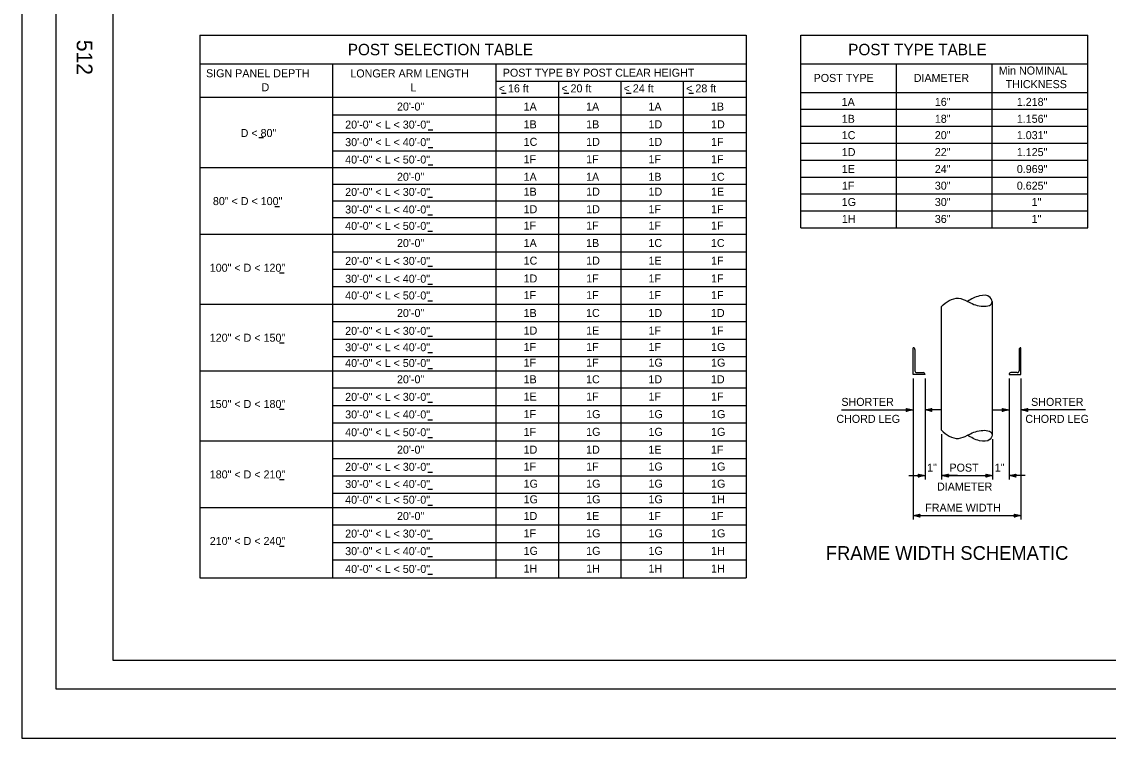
# Model space of a CAD drawing. Extents: x -893 to 867, y -474 to 712.
# Drawn here: x -893 to 57, y -474 to 153 of the extents above; entities that cross this region are included whole.
import ezdxf

# ---------------------------------------------------------------- set-up
doc = ezdxf.new("R2010")
doc.units = 0
for name, color, linetype in [('60 Nongeo Data', 7, 'Continuous'), ('border_PLOTTING-ELEMENTS', 7, 'Continuous'), ('border_rw_22x34_Cut_Lines', 7, 'Continuous'), ('border_SHEET', 7, 'Continuous'), ('border_WITHIN-BORDER-anno', 7, 'Continuous'), ('str_Dimensions-A', 7, 'Continuous'), ('str_Misc-Steel-D', 7, 'Continuous'), ('str_Misc-Steel-E', 7, 'Continuous'), ('str_Text-A', 7, 'Continuous'), ('tcd_SIGN-QTY-TABLE', 7, 'Continuous')]:
    doc.layers.add(name, color=color, linetype=linetype)

# ---------------------------------------------------------------- blocks, each defined once
blk = doc.blocks.new('AHT')
at = {"layer": '60 Nongeo Data'}
blk.add_lwpolyline([(-5.9055, 1.3189), (0, 0), (-5.9059, -1.3094), (-5.6957, -0.9602), (-1.3693, -0.0035), (-5.6968, 0.9693), (-5.4886, 0.6205), (-2.7193, 0.002), (-5.4858, -0.6114), (-5.2756, -0.2622), (-4.0791, 0.0031), (-5.2799, 0.2713), (-5.1181, 0), (-5.9059, -1.3094), (-5.1181, 0)], close=True, dxfattribs=at)

msp = doc.modelspace()

# ---------------------------------------------------------------- linework, layer by layer
at = {"layer": 'border_PLOTTING-ELEMENTS'}
for points in [[(-893.45, -474.04), (866.55, -474.04), (866.55, 711.96), (-893.45, 711.96)], [(-863.45, 668.96), (836.55, 668.96), (836.55, -431.04), (-863.45, -431.04)]]:
    msp.add_lwpolyline(points, close=True, dxfattribs=at)
at = {"layer": 'border_rw_22x34_Cut_Lines'}
msp.add_lwpolyline([(-863.45, 668.96), (836.55, 668.96), (836.55, -431.04), (-863.45, -431.04)], close=True, dxfattribs=at)
at = {"layer": 'border_SHEET'}
for p, q in [((-813.45, -406.04), (-813.45, 643.96)), ((811.55, -406.04), (-813.45, -406.04))]:
    msp.add_line(p, q, dxfattribs=at)
at = {"layer": 'str_Dimensions-A'}
for p, q in [((-113.89, -159.1), (-113.89, -190.13)), ((-113.89, -159.1), (-113.89, -282.69)), ((-103.49, -159.1), (-103.49, -190.13)), ((-29.94, -159.1), (-29.94, -190.13)), ((-19.54, -159.1), (-19.54, -190.13)), ((-19.54, -159.1), (-19.54, -282.69)), ((-176.6, -186.63), (-113.89, -186.63)), ((-89.49, -186.63), (-103.49, -186.63)), ((-43.94, -186.63), (-29.94, -186.63)), ((36.74, -186.63), (-19.54, -186.63)), ((-103.49, -190.13), (-103.49, -247.66)), ((-29.94, -190.13), (-29.94, -247.66)), ((-89.09, -207.74), (-89.09, -247.66)), ((-89.09, -207.74), (-89.09, -247.66)), ((-44.34, -212.19), (-44.34, -247.66)), ((-44.34, -212.19), (-44.34, -247.66)), ((-117.49, -244.16), (-103.49, -244.16)), ((-89.09, -244.16), (-44.34, -244.16)), ((-75.09, -244.16), (-89.09, -244.16)), ((-58.34, -244.16), (-44.34, -244.16)), ((-15.94, -244.16), (-29.94, -244.16)), ((-113.89, -279.19), (-19.54, -279.19))]:
    msp.add_line(p, q, dxfattribs=at)
at = {"layer": 'str_Misc-Steel-D'}
for p, q in [((-113.89, -155.6), (-113.89, -132.19)), ((-19.54, -155.6), (-19.54, -132.19)), ((-112.26, -133.82), (-112.26, -152.35)), ((-21.16, -133.82), (-21.16, -152.35)), ((-103.49, -155.6), (-113.89, -155.6)), ((-110.64, -153.97), (-105.11, -153.97)), ((-29.94, -155.6), (-19.54, -155.6)), ((-22.79, -153.97), (-28.31, -153.97))]:
    msp.add_line(p, q, dxfattribs=at)
for centre, start, end in [((-113.89, -133.82), 0, 90), ((-19.54, -133.82), 90, 180), ((-110.64, -152.35), 180, 270), ((-105.11, -155.6), 0, 90), ((-28.31, -155.6), 90, 180), ((-22.79, -152.35), 270, 0)]:
    msp.add_arc(centre, 1.63, start, end, dxfattribs=at)
at = {"layer": 'str_Misc-Steel-E'}
for p, q in [((-44.34, -208.69), (-44.34, -91.78)), ((-89.09, -204.24), (-89.09, -96.24))]:
    msp.add_line(p, q, dxfattribs=at)
for points in [[(-89.09, -96.24), (-82.32, -90.85), (-74.23, -88.92), (-66.39, -91.62), (-54.45, -95.86), (-44.95, -92.97), (-46.49, -88.28), (-55.86, -86.86), (-66.27, -91.66)], [(-89.09, -204.24), (-82.32, -209.64), (-74.23, -211.57), (-66.39, -208.87), (-54.45, -204.63), (-44.95, -207.52), (-46.49, -212.21), (-55.86, -213.62), (-66.27, -208.82)]]:
    msp.add_spline(points, degree=3, dxfattribs=at)
at = {"layer": 'tcd_SIGN-QTY-TABLE'}
for p, q in [((-737.55, 141.25), (-737.55, -333.59)), ((-737.55, 141.25), (-259.97, 141.25)), ((-259.97, 141.25), (-259.97, -333.59)), ((-212.08, -27.31), (-212.08, 141.25)), ((-212.08, 141.25), (39.03, 141.25)), ((39.03, -27.31), (39.03, 141.25)), ((-737.55, 116.25), (-259.97, 116.25)), ((-621.76, 116.25), (-621.76, -333.59)), ((-478.87, 116.25), (-478.87, -333.59)), ((-212.08, 116.25), (39.03, 116.25)), ((-128.37, -27.31), (-128.37, 116.25)), ((-44.67, -27.31), (-44.67, 116.25)), ((-478.87, 101.15), (-259.97, 101.15)), ((-424.16, 101.15), (-424.16, -333.59)), ((-369.65, 101.15), (-369.65, -333.59)), ((-314.96, 101.15), (-314.96, -333.59)), ((-737.55, 86.94), (-259.97, 86.94)), ((-469.82, 90.22), (-473.94, 90.22)), ((-415.11, 90.22), (-419.22, 90.22)), ((-360.6, 90.22), (-364.72, 90.22)), ((-305.91, 90.22), (-310.02, 90.22)), ((-212.08, 91.25), (39.03, 91.25)), ((-212.08, 76.43), (39.03, 76.43)), ((-621.76, 71.53), (-259.97, 71.53)), ((-533.81, 58.09), (-538.05, 58.09)), ((-212.08, 61.61), (39.03, 61.61)), ((-682.07, 51.43), (-686.21, 51.43)), ((-621.76, 56.18), (-259.97, 56.18)), ((-621.76, 40.05), (-259.97, 40.05)), ((-533.81, 42.74), (-538.05, 42.74)), ((-212.08, 46.79), (39.03, 46.79)), ((-212.08, 31.97), (39.03, 31.97)), ((-737.55, 25.48), (-259.97, 25.48)), ((-533.81, 27.47), (-538.05, 27.47)), ((-621.76, 10.85), (-259.97, 10.85)), ((-212.08, 17.15), (39.03, 17.15)), ((-212.08, 2.33), (39.03, 2.33)), ((-667.97, -8.78), (-672.11, -8.78)), ((-621.76, -3.7), (-259.97, -3.7)), ((-534.11, -0.87), (-538.35, -0.87)), ((-621.76, -18.26), (-259.97, -18.26)), ((-534.11, -16.22), (-538.35, -16.22)), ((-212.08, -12.49), (39.03, -12.49)), ((-212.08, -27.31), (39.03, -27.31)), ((-737.55, -32.81), (-259.97, -32.81)), ((-534.11, -30.57), (-538.35, -30.57)), ((-621.76, -48.19), (-259.97, -48.19)), ((-621.76, -63.47), (-259.97, -63.47)), ((-534.11, -61.23), (-538.35, -61.23)), ((-663.85, -67.06), (-667.98, -67.06)), ((-621.76, -78.75), (-259.97, -78.75)), ((-534.11, -76.85), (-538.35, -76.85)), ((-737.55, -94.03), (-259.97, -94.03)), ((-534.11, -91.47), (-538.35, -91.47)), ((-621.76, -109.41), (-259.97, -109.41)), ((-534.11, -122.45), (-538.35, -122.45)), ((-663.85, -128.28), (-667.98, -128.28)), ((-621.76, -124.69), (-259.97, -124.69)), ((-621.76, -139.97), (-259.97, -139.97)), ((-534.11, -136.79), (-538.35, -136.79)), ((-534.11, -150.59), (-538.35, -150.59)), ((-737.55, -152.37), (-259.97, -152.37)), ((-621.76, -167.42), (-259.97, -167.42)), ((-534.11, -180.21), (-538.35, -180.21)), ((-663.85, -186.29), (-667.98, -186.29)), ((-621.76, -182.7), (-259.97, -182.7)), ((-621.76, -197.98), (-259.97, -197.98)), ((-534.11, -195.57), (-538.35, -195.57)), ((-737.55, -213.68), (-259.97, -213.68)), ((-534.11, -211.16), (-538.35, -211.16)), ((-621.76, -229.06), (-259.97, -229.06)), ((-621.76, -244.34), (-259.97, -244.34)), ((-534.11, -241.45), (-538.35, -241.45)), ((-663.85, -247.93), (-667.98, -247.93)), ((-534.11, -256.44), (-538.35, -256.44)), ((-621.76, -259.63), (-259.97, -259.63)), ((-737.55, -271.95), (-259.97, -271.95)), ((-534.11, -270.24), (-538.35, -270.24)), ((-621.76, -287.33), (-259.97, -287.33)), ((-621.76, -302.61), (-259.97, -302.61)), ((-534.11, -299.86), (-538.35, -299.86)), ((-663.85, -306.2), (-667.98, -306.2)), ((-621.76, -317.89), (-259.97, -317.89)), ((-534.11, -315.22), (-538.35, -315.22)), ((-534.11, -330.81), (-538.35, -330.81)), ((-737.55, -333.59), (-259.97, -333.59))]:
    msp.add_line(p, q, dxfattribs=at)

# ---------------------------------------------------------------- block references
at = {"layer": 'str_Dimensions-A', "xscale": 1.0169491815980631, "yscale": 1.0120610569569686}
for p in [(-113.89, -186.63), (-29.94, -186.63), (-103.49, -244.16), (-44.34, -244.16), (-44.34, -244.16), (-19.54, -279.19)]:
    msp.add_blockref('AHT', p, dxfattribs=at)
at = {"layer": 'str_Dimensions-A', "xscale": 1.0169491815980631, "yscale": 1.0120610569569686, "rotation": 180}
for p in [(-103.49, -186.63), (-19.54, -186.63), (-89.09, -244.16), (-89.09, -244.16), (-29.94, -244.16), (-113.89, -279.19)]:
    msp.add_blockref('AHT', p, dxfattribs=at)

# ---------------------------------------------------------------- texts
at = {"layer": 'border_WITHIN-BORDER-anno'}
msp.add_text('512', height=13.779, rotation=270, dxfattribs=at).set_placement((-845.36, 137.24))
at = {"layer": 'str_Text-A'}
for s, height, p in [('SHORTER', 7, (-176.6, -183.13)), ('SHORTER', 7, (-10.69, -183.13)), ('CHORD LEG', 7, (-181, -197.98)), ('CHORD LEG', 7, (-15.77, -197.98)), ('1"', 7, (-101.64, -240.66)), ('POST', 7, (-82.1, -240.66)), ('1"', 7, (-42.49, -240.66)), ('DIAMETER', 7, (-92.98, -257.27)), ('FRAME WIDTH', 7, (-103.26, -275.69)), ('FRAME WIDTH SCHEMATIC', 12, (-190.24, -317.87))]:
    msp.add_text(s, height=height, dxfattribs=at).set_placement(p)
at = {"layer": 'tcd_SIGN-QTY-TABLE'}
for s, height, p in [('POST SELECTION TABLE', 10, (-608.27, 123.75)), ('POST TYPE TABLE', 10, (-170.65, 123.75)), ('Min NOMINAL', 7, (-38.96, 106.87)), ('SIGN PANEL DEPTH', 7, (-732.27, 104.48)), ('LONGER ARM LENGTH', 7, (-606.05, 104.34)), ('POST TYPE BY POST CLEAR HEIGHT', 7, (-472.74, 104.97)), ('POST TYPE', 7, (-200.89, 100.41)), ('DIAMETER', 7, (-113.33, 100.41)), ('D', 7, (-683.72, 92.23)), ('L', 7, (-553.5, 92.09)), ('< 16 ft', 7, (-476.27, 91.26)), ('< 20 ft', 7, (-421.55, 91.26)), ('< 24 ft', 7, (-367.05, 91.26)), ('< 28 ft', 7, (-312.35, 91.26)), ('THICKNESS', 7, (-32.97, 94.97)), ('1A', 7, (-176.37, 79.45)), ('16"', 7, (-94.91, 79.45)), ('1.218"', 7, (-23.2, 79.45)), ('20\'-0"', 7, (-565.27, 75.36)), ('1A', 7, (-454.51, 75.36)), ('1A', 7, (-399.89, 75.36)), ('1A', 7, (-345.39, 75.36)), ('1B', 7, (-290.69, 75.36)), ('20\'-0" < L < 30\'-0"', 7, (-610.58, 59.57)), ('1B', 7, (-454.51, 59.82)), ('1B', 7, (-399.8, 59.82)), ('1D', 7, (-345.29, 59.82)), ('1D', 7, (-290.6, 59.82)), ('1B', 7, (-176.31, 64.63)), ('18"', 7, (-94.91, 64.63)), ('1.156"', 7, (-23.2, 64.63)), ('D < 80"', 7, (-701.99, 52.2)), ('1C', 7, (-176.3, 50.32)), ('20"', 7, (-94.91, 50.32)), ('1.031"', 7, (-23.2, 50.32)), ('30\'-0" < L < 40\'-0"', 7, (-610.58, 44.22)), ('1C', 7, (-454.51, 44.47)), ('1D', 7, (-399.8, 44.47)), ('1D', 7, (-345.29, 44.47)), ('1F', 7, (-290.6, 44.47)), ('1D', 7, (-176.28, 35.5)), ('22"', 7, (-94.91, 35.5)), ('1.125"', 7, (-23.2, 35.5)), ('40\'-0" < L < 50\'-0"', 7, (-610.58, 28.96)), ('1F', 7, (-454.51, 29.29)), ('1F', 7, (-399.8, 29.29)), ('1F', 7, (-345.29, 29.29)), ('1F', 7, (-290.6, 29.29)), ('20\'-0"', 7, (-565.27, 13.9)), ('1A', 7, (-454.51, 13.9)), ('1A', 7, (-399.89, 13.9)), ('1B', 7, (-345.39, 13.9)), ('1C', 7, (-290.69, 13.9)), ('1E', 7, (-176.26, 20.68)), ('24"', 7, (-94.91, 20.68)), ('0.969"', 7, (-23.2, 20.68)), ('1F', 7, (-176.12, 6.11)), ('30"', 7, (-94.91, 6.11)), ('0.625"', 7, (-23.2, 6.11)), ('20\'-0" < L < 30\'-0"', 7, (-610.58, 0.62)), ('1B', 7, (-454.51, 0.86)), ('1D', 7, (-399.8, 0.86)), ('1D', 7, (-345.29, 0.86)), ('1E', 7, (-290.6, 0.86)), ('80" < D < 100"', 7, (-726.27, -7.39)), ('30\'-0" < L < 40\'-0"', 7, (-610.58, -14.74)), ('1D', 7, (-454.51, -14.49)), ('1D', 7, (-399.8, -14.49)), ('1F', 7, (-345.29, -14.49)), ('1F', 7, (-290.6, -14.49)), ('1G', 7, (-176.33, -8.19)), ('30"', 7, (-94.91, -8.19)), ('1"', 7, (-10.2, -8.19)), ('1H', 7, (-176.23, -23.01)), ('36"', 7, (-94.91, -23.01)), ('1"', 7, (-10.2, -23.01)), ('40\'-0" < L < 50\'-0"', 7, (-610.58, -29.09)), ('1F', 7, (-454.51, -28.75)), ('1F', 7, (-399.8, -28.75)), ('1F', 7, (-345.29, -28.75)), ('1F', 7, (-290.6, -28.75)), ('20\'-0"', 7, (-565.27, -44.08)), ('1A', 7, (-454.51, -44.08)), ('1B', 7, (-399.89, -44.08)), ('1C', 7, (-345.39, -44.08)), ('1C', 7, (-290.69, -44.08)), ('20\'-0" < L < 30\'-0"', 7, (-610.58, -59.75)), ('1C', 7, (-454.51, -59.5)), ('1D', 7, (-399.8, -59.5)), ('1E', 7, (-345.29, -59.5)), ('1F', 7, (-290.6, -59.5)), ('100" < D < 120"', 7, (-729.01, -65.73)), ('30\'-0" < L < 40\'-0"', 7, (-610.58, -75.36)), ('1D', 7, (-454.51, -75.12)), ('1F', 7, (-399.8, -75.12)), ('1F', 7, (-345.29, -75.12)), ('1F', 7, (-290.6, -75.12)), ('40\'-0" < L < 50\'-0"', 7, (-610.58, -89.98)), ('1F', 7, (-454.51, -89.65)), ('1F', 7, (-399.8, -89.65)), ('1F', 7, (-345.29, -89.65)), ('1F', 7, (-290.6, -89.65)), ('20\'-0"', 7, (-565.27, -105.3)), ('1B', 7, (-454.51, -105.3)), ('1C', 7, (-399.89, -105.3)), ('1D', 7, (-345.39, -105.3)), ('1D', 7, (-290.69, -105.3)), ('20\'-0" < L < 30\'-0"', 7, (-610.58, -120.97)), ('1D', 7, (-454.51, -120.72)), ('1E', 7, (-399.8, -120.72)), ('1F', 7, (-345.29, -120.72)), ('1F', 7, (-290.6, -120.72)), ('120" < D < 150"', 7, (-729.01, -126.95)), ('30\'-0" < L < 40\'-0"', 7, (-610.58, -135.3)), ('1F', 7, (-454.51, -135.06)), ('1F', 7, (-399.8, -135.06)), ('1F', 7, (-345.29, -135.06)), ('1G', 7, (-290.6, -135.06)), ('40\'-0" < L < 50\'-0"', 7, (-610.58, -149.11)), ('1F', 7, (-454.51, -148.77)), ('1F', 7, (-399.8, -148.77)), ('1G', 7, (-345.29, -148.77)), ('1G', 7, (-290.6, -148.77)), ('20\'-0"', 7, (-565.27, -163.35)), ('1B', 7, (-454.51, -163.35)), ('1C', 7, (-399.89, -163.35)), ('1D', 7, (-345.39, -163.35)), ('1D', 7, (-290.69, -163.35)), ('150" < D < 180"', 7, (-729.01, -184.96)), ('20\'-0" < L < 30\'-0"', 7, (-610.58, -178.73)), ('1E', 7, (-454.51, -178.48)), ('1F', 7, (-399.8, -178.48)), ('1F', 7, (-345.29, -178.48)), ('1F', 7, (-290.6, -178.48)), ('30\'-0" < L < 40\'-0"', 7, (-610.58, -194.08)), ('1F', 7, (-454.51, -193.84)), ('1G', 7, (-399.8, -193.84)), ('1G', 7, (-345.29, -193.84)), ('1G', 7, (-290.6, -193.84)), ('40\'-0" < L < 50\'-0"', 7, (-610.58, -209.68)), ('1F', 7, (-454.51, -209.34)), ('1G', 7, (-399.8, -209.34)), ('1G', 7, (-345.29, -209.34)), ('1G', 7, (-290.6, -209.34)), ('20\'-0"', 7, (-565.27, -224.93)), ('1D', 7, (-454.51, -224.93)), ('1D', 7, (-399.89, -224.93)), ('1E', 7, (-345.39, -224.93)), ('1F', 7, (-290.69, -224.93)), ('20\'-0" < L < 30\'-0"', 7, (-610.58, -239.97)), ('1F', 7, (-454.51, -239.72)), ('1F', 7, (-399.8, -239.72)), ('1G', 7, (-345.29, -239.72)), ('1G', 7, (-290.6, -239.72)), ('180" < D < 210"', 7, (-729.01, -246.6)), ('30\'-0" < L < 40\'-0"', 7, (-610.58, -254.96)), ('1G', 7, (-454.51, -254.71)), ('1G', 7, (-399.8, -254.71)), ('1G', 7, (-345.29, -254.71)), ('1G', 7, (-290.6, -254.71)), ('40\'-0" < L < 50\'-0"', 7, (-610.58, -268.76)), ('1G', 7, (-454.51, -268.42)), ('1G', 7, (-399.8, -268.42)), ('1G', 7, (-345.29, -268.42)), ('1H', 7, (-290.6, -268.42)), ('20\'-0"', 7, (-565.27, -283)), ('1D', 7, (-454.51, -283)), ('1E', 7, (-399.89, -283)), ('1F', 7, (-345.39, -283)), ('1F', 7, (-290.69, -283)), ('20\'-0" < L < 30\'-0"', 7, (-610.58, -298.38)), ('1F', 7, (-454.51, -298.13)), ('1G', 7, (-399.8, -298.13)), ('1G', 7, (-345.29, -298.13)), ('1G', 7, (-290.6, -298.13)), ('210" < D < 240"', 7, (-729.01, -304.87)), ('30\'-0" < L < 40\'-0"', 7, (-610.58, -313.74)), ('1G', 7, (-454.51, -313.49)), ('1G', 7, (-399.8, -313.49)), ('1G', 7, (-345.29, -313.49)), ('1H', 7, (-290.6, -313.49)), ('40\'-0" < L < 50\'-0"', 7, (-610.58, -329.33)), ('1H', 7, (-454.51, -328.99)), ('1H', 7, (-399.8, -328.99)), ('1H', 7, (-345.29, -328.99)), ('1H', 7, (-290.6, -328.99))]:
    msp.add_text(s, height=height, dxfattribs=at).set_placement(p)

doc.saveas('drawing.dxf')
